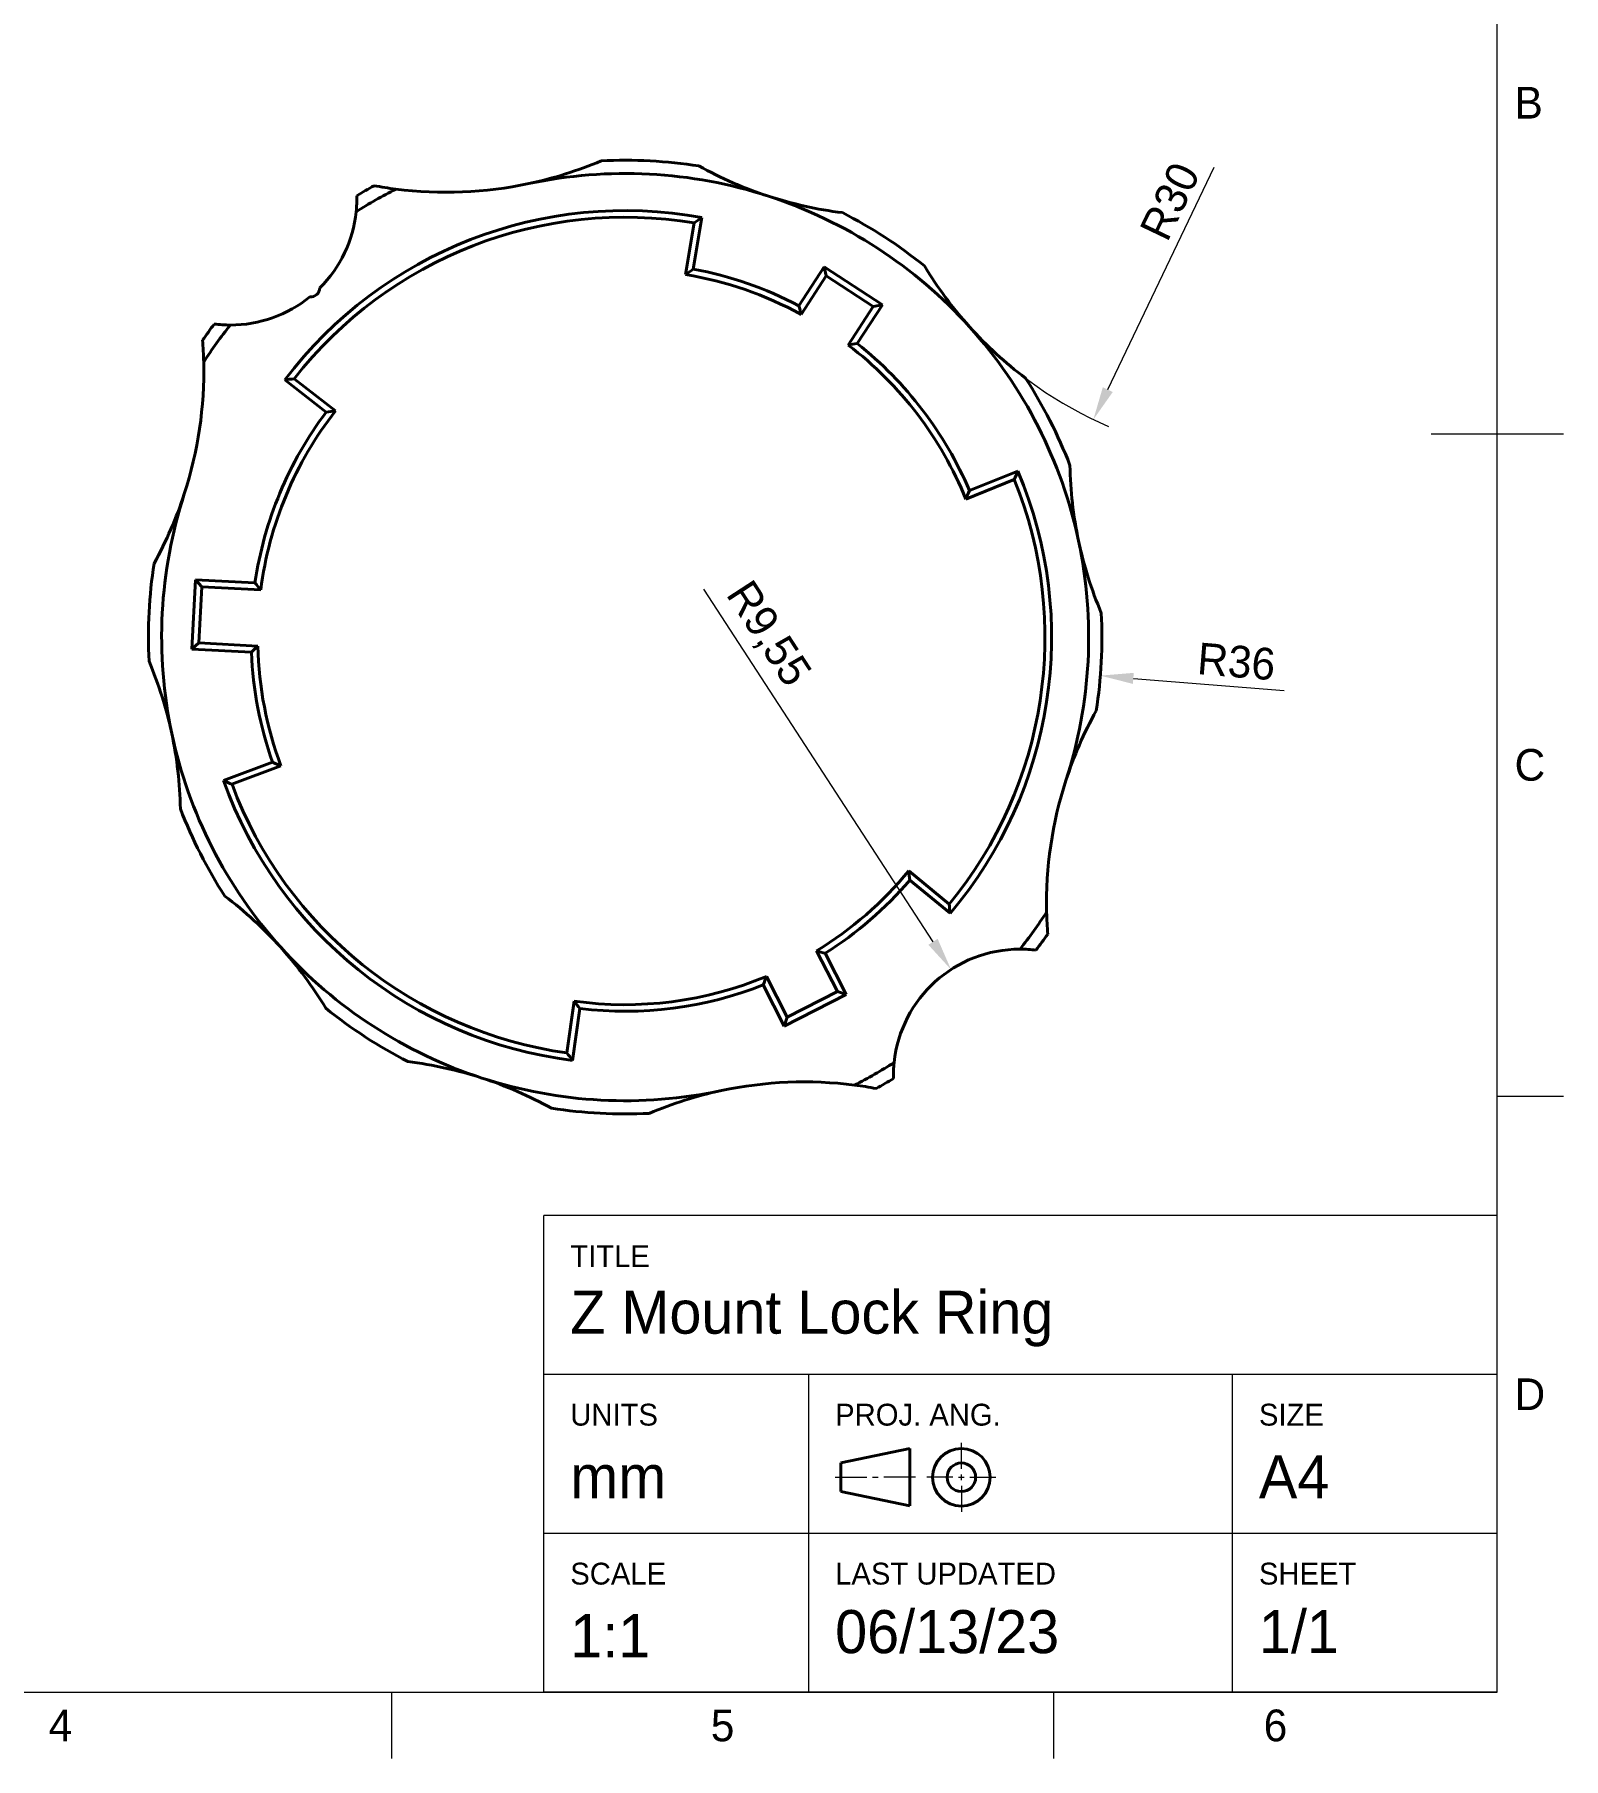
# Model space of a CAD drawing. Header units: millimetres. Extents: x 15 to 292, y 5 to 205.
# Drawn here: x 176.5 to 292, y 5 to 135.2 of the extents above; entities that cross this region are included whole.
import ezdxf

# ---------------------------------------------------------------- set-up
doc = ezdxf.new("R2010")
doc.units = ezdxf.units.MM
for name, color, linetype in [('Annotations', 7, 'Continuous'), ('Border', 7, 'Continuous'), ('Geometries', 7, 'Continuous')]:
    doc.layers.add(name, color=color, linetype=linetype)
doc.styles.add('Shapr0', font='txt', dxfattribs={"height": 2.3925})
doc.styles.add('Shapr1', font='txt', dxfattribs={"height": 2.3925})
doc.styles.add('Shapr11', font='txt', dxfattribs={"height": 2.3925})
doc.dimstyles.new('ISO-25', dxfattribs={"dimtxt": 2.5, "dimasz": 2.5, "dimexe": 1.25, "dimexo": 0.625, "dimtad": 1, "dimtxsty": 'Standard', "dimcen": 2.5, "dimadec": 0, "dimazin": 0, "dimtfac": 1, "dimtmove": 0, "dimatfit": 3, "dimfxl": 1, "dimarcsym": 0})

# ---------------------------------------------------------------- blocks, each defined once
blk = doc.blocks.new('*D11')
at = {"layer": 'Annotations', "color": 0, "linetype": 'Continuous', "lineweight": 15}
blk.add_line((244.39, 66.66), (227.08, 93.29), dxfattribs=at)
at = {"layer": 'Annotations', "color": 0}
blk.add_solid([(244.04, 66.43), (244.74, 66.88), (245.75, 64.56)], dxfattribs=at)
at = {"layer": 'Defpoints', "color": 0}
for p in [(245.75, 64.56), (250.95, 56.56)]:
    blk.add_point(p, dxfattribs=at)
at = {"layer": 'Annotations', "color": 0, "lineweight": 15, "insert": (231.85, 89.84), "char_height": 2.393, "attachment_point": 5, "rotation": 303.0174, "style": 'Shapr11'}
blk.add_mtext('\\A1;R9,55', dxfattribs=at)
blk = doc.blocks.new('*D12')
at = {"layer": 'Annotations', "color": 0, "linetype": 'Continuous', "lineweight": 15}
blk.add_line((257.58, 108.34), (265.62, 125.14), dxfattribs=at)
at = {"layer": 'Annotations', "color": 0, "lineweight": 15}
blk.add_arc((269.45, 133.15), 30, 223.1937, 246.8303, dxfattribs=at)
at = {"layer": 'Annotations', "color": 0}
blk.add_solid([(257.21, 108.52), (257.96, 108.16), (256.5, 106.09)], dxfattribs=at)
at = {"layer": 'Defpoints', "color": 0}
for p in [(269.45, 133.15), (256.5, 106.09)]:
    blk.add_point(p, dxfattribs=at)
at = {"layer": 'Annotations', "color": 0, "lineweight": 15, "insert": (262.28, 122.56), "char_height": 2.393, "attachment_point": 5, "rotation": 64.4428, "style": 'Shapr11'}
blk.add_mtext('\\A1;R30', dxfattribs=at)
blk = doc.blocks.new('*D13')
at = {"layer": 'Annotations', "color": 0, "linetype": 'Continuous', "lineweight": 15}
blk.add_line((259.52, 86.54), (270.91, 85.62), dxfattribs=at)
at = {"layer": 'Annotations', "color": 0}
blk.add_solid([(259.55, 86.96), (259.48, 86.13), (257.02, 86.75)], dxfattribs=at)
at = {"layer": 'Defpoints', "color": 0}
for p in [(221.14, 89.66), (257.02, 86.75)]:
    blk.add_point(p, dxfattribs=at)
at = {"layer": 'Annotations', "color": 0, "lineweight": 15, "insert": (267.3, 87.81), "char_height": 2.393, "attachment_point": 5, "rotation": 355.3554, "style": 'Shapr11'}
blk.add_mtext('\\A1;R36', dxfattribs=at)
blk = doc.blocks.new('*U14')
at = {"layer": 'Border', "linetype": 'Continuous', "lineweight": 15}
for p, q in [((287, 46), (215, 46)), ((215, 10), (215, 46)), ((287, 10), (287, 46)), ((287, 34), (215, 34)), ((235, 10), (235, 34)), ((267, 10), (267, 34)), ((246.53, 26.88), (246.53, 28.83)), ((237, 26.23), (239.38, 26.23)), ((239.82, 26.23), (240.25, 26.23)), ((243.07, 26.23), (240.68, 26.23)), ((245.88, 26.23), (243.93, 26.23)), ((246.32, 26.23), (246.75, 26.23)), ((246.53, 26.02), (246.53, 26.45)), ((247.18, 26.23), (249.13, 26.23)), ((246.53, 25.58), (246.53, 23.63)), ((287, 22), (215, 22)), ((287, 10), (215, 10))]:
    blk.add_line(p, q, dxfattribs=at)
at = {"layer": 'Border', "linetype": 'Continuous', "lineweight": 40}
for p, q in [((237.43, 27.32), (242.63, 28.4)), ((242.63, 28.4), (242.63, 24.07)), ((237.43, 27.32), (237.43, 25.15)), ((237.43, 25.15), (242.63, 24.07))]:
    blk.add_line(p, q, dxfattribs=at)
for radius in [2.17, 1.08]:
    blk.add_circle((246.53, 26.23), radius, dxfattribs=at)

msp = doc.modelspace()

# ---------------------------------------------------------------- linework, layer by layer
at = {"layer": 'Border', "linetype": 'Continuous', "lineweight": 15}
for p, q in [((287, 10), (287, 200)), ((282, 105), (292, 105)), ((287, 55), (292, 55)), ((20, 10), (287, 10)), ((203.5, 10), (203.5, 5)), ((253.5, 10), (253.5, 5))]:
    msp.add_line(p, q, dxfattribs=at)
at = {"layer": 'Geometries', "linetype": 'Continuous', "lineweight": 40}
for p, q in [((226.935, 121.335), (226.285, 117.439)), ((225.71, 117.032), (226.36, 120.928)), ((234.261, 114.68), (236.165, 117.613)), ((236.165, 117.613), (236.312, 116.921)), ((236.165, 117.613), (240.568, 114.754)), ((236.312, 116.921), (234.43, 114.023)), ((239.877, 114.607), (236.312, 116.921)), ((237.994, 111.708), (239.877, 114.607)), ((240.568, 114.754), (238.664, 111.821)), ((240.568, 114.754), (239.877, 114.607)), ((198.569, 106.646), (195.455, 109.077)), ((196.154, 109.166), (199.268, 106.735)), ((250.529, 101.549), (246.867, 100.068)), ((247.139, 100.717), (250.801, 102.198)), ((188.425, 88.747), (188.7, 93.989)), ((189.173, 93.464), (188.7, 93.989)), ((188.7, 93.989), (193.191, 93.754)), ((189.173, 93.464), (188.95, 89.22)), ((193.623, 93.231), (189.173, 93.464)), ((188.95, 89.22), (188.425, 88.747)), ((192.916, 88.511), (188.425, 88.747)), ((188.95, 89.22), (193.401, 88.986)), ((190.815, 78.84), (194.515, 80.225)), ((195.154, 79.93), (191.455, 78.545)), ((242.563, 72.019), (245.612, 69.508)), ((245.677, 68.807), (242.628, 71.318)), ((237.166, 62.893), (235.597, 65.972)), ((236.251, 65.79), (237.839, 62.674)), ((231.81, 64.043), (233.38, 60.963)), ((233.161, 60.291), (231.573, 63.407)), ((237.839, 62.674), (233.161, 60.291)), ((233.38, 60.963), (237.166, 62.893)), ((237.166, 62.893), (237.839, 62.674)), ((216.745, 58.267), (217.293, 62.179)), ((217.719, 61.619), (217.171, 57.706)), ((233.38, 60.963), (233.161, 60.291))]:
    msp.add_line(p, q, dxfattribs=at)
at = {"layer": 'Geometries', "linetype": 'Continuous', "lineweight": 40, "flags": 128}
for points in [[(226.935, 121.335), (226.791, 121.234), (226.648, 121.132), (226.504, 121.03), (226.36, 120.928)], [(225.71, 117.032), (225.854, 117.134), (225.997, 117.236), (226.141, 117.337), (226.285, 117.439)], [(234.261, 114.68), (234.303, 114.516), (234.346, 114.352), (234.388, 114.187), (234.43, 114.023)], [(237.994, 111.708), (238.162, 111.737), (238.329, 111.765), (238.496, 111.793), (238.664, 111.821)], [(196.154, 109.166), (195.979, 109.144), (195.804, 109.122), (195.63, 109.099), (195.455, 109.077)], [(198.569, 106.646), (198.744, 106.669), (198.918, 106.691), (199.093, 106.713), (199.268, 106.735)], [(250.529, 101.549), (250.598, 101.711), (250.666, 101.874), (250.734, 102.036), (250.801, 102.198)], [(247.139, 100.717), (247.072, 100.554), (247.004, 100.392), (246.936, 100.23), (246.867, 100.068)], [(193.623, 93.231), (193.515, 93.361), (193.406, 93.492), (193.298, 93.623), (193.191, 93.754)], [(192.916, 88.511), (193.037, 88.63), (193.158, 88.749), (193.279, 88.868), (193.401, 88.986)], [(195.154, 79.93), (194.994, 80.004), (194.834, 80.077), (194.674, 80.151), (194.515, 80.225)], [(190.815, 78.84), (190.975, 78.766), (191.135, 78.692), (191.295, 78.619), (191.455, 78.545)], [(242.628, 71.318), (242.612, 71.493), (242.596, 71.668), (242.58, 71.844), (242.563, 72.019)], [(245.612, 69.508), (245.629, 69.332), (245.646, 69.157), (245.662, 68.982), (245.677, 68.807)], [(236.251, 65.79), (236.088, 65.835), (235.924, 65.881), (235.761, 65.926), (235.597, 65.972)], [(231.81, 64.043), (231.752, 63.884), (231.693, 63.724), (231.633, 63.565), (231.573, 63.407)], [(217.719, 61.619), (217.612, 61.758), (217.506, 61.898), (217.399, 62.038), (217.293, 62.179)], [(216.745, 58.267), (216.851, 58.126), (216.958, 57.986), (217.065, 57.846), (217.171, 57.706)]]:
    msp.add_lwpolyline(points, dxfattribs=at)
at = {"layer": 'Geometries', "linetype": 'Continuous', "lineweight": 40}
for centre, radius, start, end in [((207.628, 153.24), 30, 282, 292.94953), ((221.143, 89.66), 36, 81.10748, 92.89252), ((241.229, 151.479), 30, 241.05047, 252), ((221.143, 89.66), 39, 119.09503, 121.30301), ((207.628, 153.24), 30, 259.53342, 262.70784), ((207.628, 153.24), 30, 262.70784, 282), ((221.143, 89.66), 35, 72, 102), ((221.143, 89.66), 38, 117.11935, 122.31169), ((191.334, 122.766), 9.548, 354.05069, 1.30483), ((241.229, 151.479), 30, 252, 262.94953), ((221.143, 89.66), 35, 42, 72), ((221.143, 89.66), 32.2, 79.6363, 142.91574), ((221.143, 89.66), 31.7, 80.52602, 142.02602), ((191.334, 122.766), 9.548, 315.02036, 354.05069), ((221.143, 89.66), 36, 51.10748, 62.89252), ((221.143, 89.66), 28.25, 62.33164, 79.51189), ((269.447, 133.154), 30, 211.05047, 222), ((197.388, 116.042), 0.7, 266.0542, 357.9458), ((221.143, 89.66), 27.75, 61.39181, 80.52602), ((191.334, 122.766), 9.548, 269.94931, 308.97964), ((221.143, 89.66), 39, 142.69699, 144.90497), ((191.334, 122.766), 9.548, 262.69517, 269.94931), ((159.324, 109.747), 30, 1.29216, 4.46658), ((221.143, 89.66), 38, 141.68831, 146.88065), ((269.447, 133.154), 30, 222, 232.94953), ((221.143, 89.66), 35, 12, 42), ((221.143, 89.66), 27.75, 22.02602, 52.60819), ((221.143, 89.66), 28.25, 23.04016, 51.66836), ((159.324, 109.747), 30, 342, 1.29216), ((221.143, 89.66), 36, 21.10748, 32.89252), ((221.143, 89.66), 27.75, 142.02602, 172.60819), ((221.143, 89.66), 28.25, 143.04016, 171.66836), ((221.143, 89.66), 31.7, 320.52602, 22.02602), ((221.143, 89.66), 32.2, 319.6363, 22.91574), ((284.722, 103.175), 30, 181.05047, 192), ((159.324, 109.747), 30, 331.05047, 342), ((221.143, 89.66), 35, 162, 192), ((221.143, 89.66), 35, 342, 12), ((284.722, 103.175), 30, 192, 202.94953), ((221.143, 89.66), 36, 171.10748, 182.89252), ((221.143, 89.66), 36, 351.10748, 2.89252), ((221.143, 89.66), 28.25, 182.33164, 199.51189), ((221.143, 89.66), 27.75, 181.39181, 200.52602), ((157.563, 76.146), 30, 12, 22.94953), ((282.961, 69.574), 30, 151.05047, 162), ((157.563, 76.146), 30, 1.05047, 12), ((221.143, 89.66), 35, 192, 222), ((221.143, 89.66), 32.2, 199.6363, 262.91574), ((221.143, 89.66), 31.7, 200.52602, 262.02602), ((282.961, 69.574), 30, 162, 181.29216), ((221.143, 89.66), 36, 201.10748, 212.89252), ((221.143, 89.66), 27.75, 301.39181, 320.52602), ((221.143, 89.66), 28.25, 302.33164, 319.51189), ((172.838, 46.167), 30, 42, 52.94953), ((221.143, 89.66), 38, 321.68831, 326.88065), ((282.961, 69.574), 30, 181.29216, 184.46658), ((221.143, 89.66), 39, 322.69699, 324.90497), ((172.838, 46.167), 30, 31.05047, 42), ((221.143, 89.66), 35, 222, 252), ((250.951, 56.555), 9.548, 89.94931, 174.05069), ((250.951, 56.555), 9.548, 82.69517, 89.94931), ((221.143, 89.66), 27.75, 262.02602, 292.60819), ((221.143, 89.66), 28.25, 263.04016, 291.66836), ((221.143, 89.66), 36, 231.10748, 242.89252), ((201.056, 27.842), 30, 72, 82.94953), ((221.143, 89.66), 38, 297.11935, 302.31169), ((250.951, 56.555), 9.548, 174.05069, 181.30483), ((201.056, 27.842), 30, 61.05047, 72), ((221.143, 89.66), 35, 252, 282), ((234.657, 26.081), 30, 82.70784, 102), ((221.143, 89.66), 39, 299.09503, 301.30301), ((234.657, 26.081), 30, 102, 112.94953), ((234.657, 26.081), 30, 79.53342, 82.70784), ((221.143, 89.66), 36, 261.10748, 272.89252)]:
    msp.add_arc(centre, radius, start, end, dxfattribs=at)

# ---------------------------------------------------------------- block references
msp.add_blockref('*U14', (0, 0))

# ---------------------------------------------------------------- texts
at = {"layer": 'Border', "linetype": 'Continuous', "lineweight": 15, "char_height": 2.393, "width": 2.3925, "style": 'Shapr0'}
for s, insert, attachment_point in [('B', (288.304, 130), 4), ('C', (288.304, 80), 4), ('D', (288.304, 32.5), 4), ('4', (178.5, 8.696), 2), ('5', (228.5, 8.696), 2), ('6', (270.25, 8.696), 2)]:
    msp.add_mtext(s, dxfattribs=dict(at, insert=insert, attachment_point=attachment_point))
at = {"layer": 'Border', "linetype": 'Continuous', "lineweight": 15, "attachment_point": 1, "style": 'Shapr1'}
for s, insert, char_height in [('TITLE', (217, 43.75), 1.65), ('Z Mount Lock Ring', (217, 40.32), 3.25), ('UNITS', (217, 31.783), 1.65), ('PROJ. ANG.', (237, 31.783), 1.65), ('SIZE', (269, 31.783), 1.65), ('A4', (269, 27.9), 3.25), ('mm', (217, 27.9), 3.25), ('SCALE', (217, 19.783), 1.65), ('LAST UPDATED', (237, 19.783), 1.65), ('SHEET', (269, 19.783), 1.65), ('1:1', (217, 15.9), 3.25), ('06/13/23', (237, 16.204), 3.25), ('1/1', (269, 16.204), 3.25)]:
    msp.add_mtext(s, dxfattribs=dict(at, insert=insert, char_height=char_height))

# ---------------------------------------------------------------- dimensions: what is measured, and where the dimension line sits
at = {"layer": 'Annotations', "linetype": 'Continuous', "lineweight": 15}
for center, mpoint, picture, middle in [((269.447, 133.154), (256.505, 106.089), '*D12', (263.988, 121.737)), ((250.951, 56.555), (245.748, 64.561), '*D11', (230.07, 88.687)), ((221.143, 89.66), (257.024, 86.745), '*D13', (267.151, 85.923))]:
    dim = msp.add_radius_dim(center=center, mpoint=mpoint, dimstyle='ISO-25', override={"dimscale": 1, "dimgap": 0.7, "dimdec": 2, "dimlfac": 1, "dimrnd": 0.01, "dimzin": 8, "dimdsep": 44, "dimtxsty": 'Shapr11', "dimcen": 0, "dimadec": 2, "dimtol": 0, "dimlim": 0, "dimtp": 0, "dimtm": 0, "dimtfac": 0.6, "dimtdec": 8, "dimtofl": 0, "dimfrac": 2, "dimtolj": 1, "dimlwd": 15, "dimlwe": 15}, dxfattribs=at)
    dim.commit()
    dim.dimension.update_dxf_attribs({"geometry": picture, "text_midpoint": middle, "dimtype": 164})

doc.saveas('drawing.dxf')
